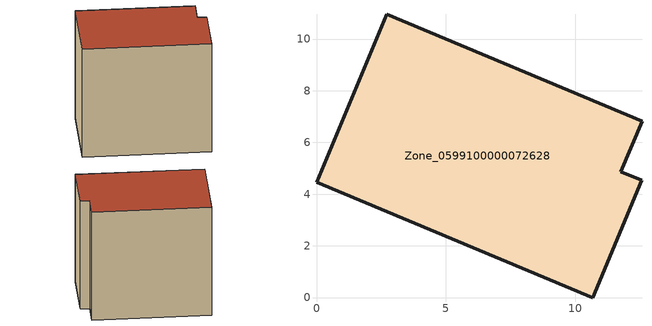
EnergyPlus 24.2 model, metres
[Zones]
Zone_0599100000072628
 floor ground (C_G): 0,4.46 2.72,10.95 12.59,6.81 11.77,4.87 12.58,4.53 10.68,0 z0
 wall outside (C_F): 12.58,4.53 11.77,4.87 12.59,6.81 2.72,10.95 0,4.46 10.68,0 12.58,4.53 z0:11
 roof outside (C_R): 0,4.46 10.68,0 12.58,4.53 11.77,4.87 12.59,6.81 2.72,10.95 z11
[BUILDING]
Pand.0599100000072628: North Axis=0; Terrain=City; Loads Convergence Tolerance Value=0.04; Temperature Convergence Tolerance Value=0.4; Solar Distribution=FullExterior; Maximum Number of Warmup Days=25; Minimum Number of Warmup Days=1
[Site:Location]
Rotterdam.The.Hague.AP_ZH_NLD Design_Conditions: Latitude=51.96; Longitude=4.45; Time Zone=1; Elevation=-4.5
[SITE:GROUNDTEMPERATURE:BUILDINGSURFACE]
18, 18, 18, 18, 18, 18, 18, 18, 18, 18, 18, 18
[MATERIAL] Thermal Absorptance=0.9; Solar Absorptance=0.7; Visible Absorptance=0.7
Name | Roughness | Thickness | Conductivity | Density | Specific Heat
G.TI.1946 | MediumSmooth | 0.15 | 1 | 540 | 1210
F.TI.1946 | Rough | 0.3 | 0.857143 | 1920 | 840
R.TI.1946 | MediumRough | 0.2 | 0.1 | 1500 | 1000
[CONSTRUCTION]
C_G: G.TI.1946
C_F: F.TI.1946
C_R: R.TI.1946
[ZONE]
Zone_0599100000072628: Type=1; Multiplier=1; Ceiling Height=Autocalculate; Volume=Autocalculate; Floor Area=autocalculate; Part of Total Floor Area=Yes
[ZONEINFILTRATION:DESIGNFLOWRATE]
Infil_Zone_0599100000072628: Zone or ZoneList or Space or SpaceList=Zone_0599100000072628; Schedule=AlwaysOn; Design Flow Rate Calculation Method=Flow/Area; Flow Rate per Floor Area=0.003; Constant Term Coefficient=1; Temperature Term Coefficient=0; Velocity Term Coefficient=0; Velocity Squared Term Coefficient=0
[HVACTEMPLATE:ZONE:IDEALLOADSAIRSYSTEM]
Zone_0599100000072628: Maximum Heating Supply Air Temperature=50; Minimum Cooling Supply Air Temperature=13; Maximum Heating Supply Air Humidity Ratio=0.0156; Minimum Cooling Supply Air Humidity Ratio=0.0077; Heating Limit=NoLimit; Cooling Limit=NoLimit; Dehumidification Control Type=ConstantSensibleHeatRatio; Cooling Sensible Heat Ratio=0.7; Dehumidification Setpoint=60; Humidification Control Type=None; Humidification Setpoint=30; Outdoor Air Method=None; Outdoor Air Flow Rate per Person=0.00944; Outdoor Air Flow Rate per Zone Floor Area=0; Outdoor Air Flow Rate per Zone=0; Demand Controlled Ventilation Type=None; Outdoor Air Economizer Type=NoEconomizer; Heat Recovery Type=None; Sensible Heat Recovery Effectiveness=0.7; Latent Heat Recovery Effectiveness=0.65
[ZONECONTROL:THERMOSTAT]
ThermostatControl_Zone_0599100000072628: Zone or ZoneList=Zone_0599100000072628; Control Type Schedule=DualSetpointControlType; Control 1=Thermostat_Zone_0599100000072628; Temperature Difference Between Cutout And Setpoint=0
[THERMOSTATSETPOINT:DUALSETPOINT]
Thermostat_Zone_0599100000072628: Heating Setpoint Temperature Schedule=HeatingSetpoint_Zone_0599100000072628; Cooling Setpoint Temperature Schedule=CoolingSetpoint_Zone_0599100000072628
[SCHEDULE:COMPACT]
HeatingSetpoint_Zone_0599100000072628: Through: 12/31, For: AllDays, Until: 24:00, 21
CoolingSetpoint_Zone_0599100000072628: Through: 12/31, For: AllDays, Until: 24:00, 24
DualSetpointControlType: Through: 12/31, For: AllDays, Until: 24:00, 4
AlwaysOn: Through: 12/31, For: AllDays, Until: 24:00, 1
